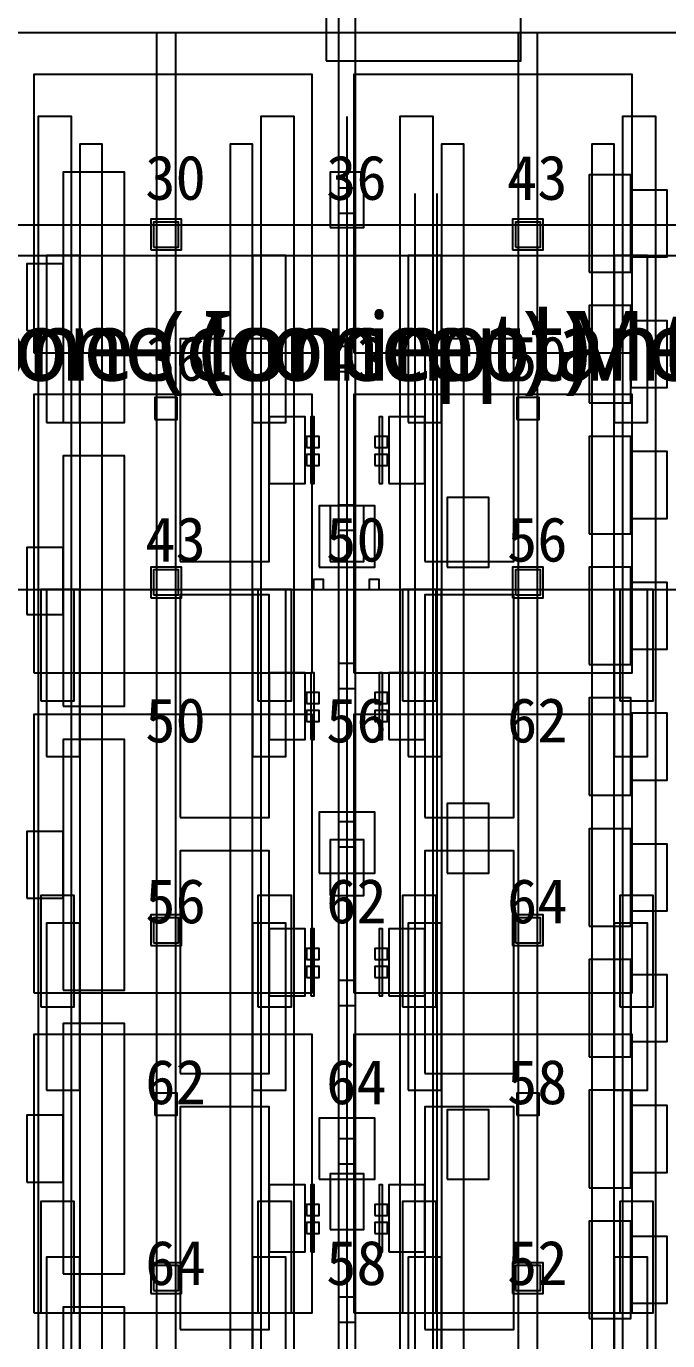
# Model space of a CAD drawing. Header units: metres. Extents: x -1640 to 1560, y -268 to 2338.
# Drawn here: x -286.77 to -263.73, y 2070 to 2117.24 of the extents above; entities that cross this region are included whole.
import ezdxf

# ---------------------------------------------------------------- set-up
doc = ezdxf.new("R2010")
doc.units = ezdxf.units.M
for name, color, linetype in [('1F_CHL', 4, 'Continuous'), ('1F_PUMP', 2, 'Continuous'), ('1F_SCR', 3, 'Continuous'), ('1F_STRUCT_COLUMN', 8, 'Continuous'), ('1F_ZONE', 3, 'Continuous'), ('2F_CSF_LATERAL_RACK_CONCEPT', 9, 'Continuous'), ('2F_RFG', 5, 'Continuous'), ('2F_STRUCT_COLUMN', 8, 'Continuous'), ('2F_VMB', 6, 'Continuous'), ('2F_ZONE', 3, 'Continuous'), ('3F_CLEANROOM_OVERHEAD_PIPE_DUCT_CONCEPT', 9, 'Continuous'), ('3F_EHS_EGRESS_DIST_M', 2, 'Continuous'), ('3F_FOUP', 5, 'Continuous'), ('3F_IMP', 1, 'Continuous'), ('3F_METRO', 2, 'Continuous'), ('3F_OHT', 9, 'Continuous'), ('3F_OHTV', 1, 'Continuous'), ('3F_STRUCT_COLUMN', 8, 'Continuous'), ('3F_TBAR', 6, 'Continuous'), ('3F_TEXT', 7, 'Continuous'), ('3F_WET', 6, 'Continuous'), ('3F_ZONE', 3, 'Continuous'), ('4F_FFU', 1, 'Continuous'), ('4F_STRUCT_PLENUM_TRUSS_CONCEPT', 9, 'Continuous'), ('4F_ZONE', 3, 'Continuous'), ('5F_CHL', 4, 'Continuous'), ('5F_PUMP', 2, 'Continuous'), ('5F_SCR', 3, 'Continuous'), ('5F_STRUCT_COLUMN', 8, 'Continuous'), ('5F_ZONE', 3, 'Continuous'), ('6F_CSF_LATERAL_RACK_CONCEPT', 9, 'Continuous'), ('6F_RFG', 5, 'Continuous'), ('6F_STRUCT_COLUMN', 8, 'Continuous'), ('6F_VMB', 6, 'Continuous'), ('6F_ZONE', 3, 'Continuous'), ('7F_CLEANROOM_OVERHEAD_PIPE_DUCT_CONCEPT', 9, 'Continuous'), ('7F_EHS_EGRESS_DIST_M', 2, 'Continuous'), ('7F_FOUP', 5, 'Continuous'), ('7F_IMP', 1, 'Continuous'), ('7F_METRO', 2, 'Continuous'), ('7F_OHT', 9, 'Continuous'), ('7F_OHTV', 1, 'Continuous'), ('7F_STRUCT_COLUMN', 8, 'Continuous'), ('7F_TBAR', 6, 'Continuous'), ('7F_TEXT', 7, 'Continuous'), ('7F_WET', 6, 'Continuous'), ('7F_ZONE', 3, 'Continuous'), ('8F_FFU', 1, 'Continuous'), ('8F_STRUCT_PLENUM_TRUSS_CONCEPT', 9, 'Continuous'), ('8F_ZONE', 3, 'Continuous'), ('EHS_GAS_SUPPLY', 3, 'Continuous'), ('EHS_PROCESS_EXHAUST', 1, 'Continuous'), ('EHS_TREATED_EXHAUST', 30, 'Continuous'), ('RF_RSC', 4, 'Continuous'), ('UTIL_GAS.SPEC_CONCEPT', 3, 'Continuous'), ('UTIL_PCW.R_CONCEPT', 1, 'Continuous'), ('UTIL_PCW.S_CONCEPT', 6, 'Continuous'), ('UTIL_UPW.R_CONCEPT', 2, 'Continuous'), ('UTIL_UPW.S_CONCEPT', 1, 'Continuous')]:
    doc.layers.add(name, color=color, linetype=linetype)
doc.styles.add('KO', font='malgun.ttf')

msp = doc.modelspace()

# ---------------------------------------------------------------- linework, layer by layer
at = {"layer": '1F_CHL'}
for points in [[(-271.65, 2097.8), (-270.15, 2097.8), (-270.15, 2100.3), (-271.65, 2100.3)], [(-271.65, 2086.8), (-270.15, 2086.8), (-270.15, 2089.3), (-271.65, 2089.3)], [(-271.65, 2075.8), (-270.15, 2075.8), (-270.15, 2078.3), (-271.65, 2078.3)]]:
    msp.add_lwpolyline(points, close=True, dxfattribs=at)
at = {"layer": '1F_PUMP'}
for points in [[(-286.25, 2093), (-285.05, 2093), (-285.05, 2097), (-286.25, 2097)], [(-278.45, 2093), (-277.25, 2093), (-277.25, 2097), (-278.45, 2097)], [(-273.25, 2093), (-272.05, 2093), (-272.05, 2097), (-273.25, 2097)], [(-265.45, 2093), (-264.25, 2093), (-264.25, 2097), (-265.45, 2097)], [(-286.25, 2082), (-285.05, 2082), (-285.05, 2086), (-286.25, 2086)], [(-278.45, 2082), (-277.25, 2082), (-277.25, 2086), (-278.45, 2086)], [(-273.25, 2082), (-272.05, 2082), (-272.05, 2086), (-273.25, 2086)], [(-265.45, 2082), (-264.25, 2082), (-264.25, 2086), (-265.45, 2086)], [(-286.25, 2071), (-285.05, 2071), (-285.05, 2075), (-286.25, 2075)], [(-278.45, 2071), (-277.25, 2071), (-277.25, 2075), (-278.45, 2075)], [(-273.25, 2071), (-272.05, 2071), (-272.05, 2075), (-273.25, 2075)], [(-265.45, 2071), (-264.25, 2071), (-264.25, 2075), (-265.45, 2075)]]:
    msp.add_lwpolyline(points, close=True, dxfattribs=at)
at = {"layer": '1F_SCR'}
for points in [[(-276.25, 2097.8), (-274.25, 2097.8), (-274.25, 2100), (-276.25, 2100)], [(-276.25, 2086.8), (-274.25, 2086.8), (-274.25, 2089), (-276.25, 2089)], [(-276.25, 2075.8), (-274.25, 2075.8), (-274.25, 2078), (-276.25, 2078)]]:
    msp.add_lwpolyline(points, close=True, dxfattribs=at)
at = {"layer": '1F_STRUCT_COLUMN'}
for points in [[(-282.3, 2109.2), (-281.2, 2109.2), (-281.2, 2110.3), (-282.3, 2110.3)], [(-269.3, 2109.2), (-268.2, 2109.2), (-268.2, 2110.3), (-269.3, 2110.3)], [(-282.3, 2096.7), (-281.2, 2096.7), (-281.2, 2097.8), (-282.3, 2097.8)], [(-269.3, 2096.7), (-268.2, 2096.7), (-268.2, 2097.8), (-269.3, 2097.8)], [(-282.3, 2084.2), (-281.2, 2084.2), (-281.2, 2085.3), (-282.3, 2085.3)], [(-269.3, 2084.2), (-268.2, 2084.2), (-268.2, 2085.3), (-269.3, 2085.3)], [(-282.3, 2071.7), (-281.2, 2071.7), (-281.2, 2072.8), (-282.3, 2072.8)], [(-269.3, 2071.7), (-268.2, 2071.7), (-268.2, 2072.8), (-269.3, 2072.8)]]:
    msp.add_lwpolyline(points, close=True, dxfattribs=at)
at = {"layer": '1F_ZONE'}
msp.add_lwpolyline([(-472, 1966), (-247.5, 1966), (-247.5, 2117), (-472, 2117)], close=True, dxfattribs=at)
at = {"layer": '2F_CSF_LATERAL_RACK_CONCEPT'}
for points in [[(-284.85, 1970), (-284.05, 1970), (-284.05, 2113), (-284.85, 2113)], [(-279.45, 1970), (-278.65, 1970), (-278.65, 2113), (-279.45, 2113)], [(-271.85, 1970), (-271.05, 1970), (-271.05, 2113), (-271.85, 2113)], [(-266.45, 1970), (-265.65, 1970), (-265.65, 2113), (-266.45, 2113)]]:
    msp.add_lwpolyline(points, close=True, dxfattribs=at)
at = {"layer": '2F_RFG'}
for points in [[(-286.05, 2103), (-284.85, 2103), (-284.85, 2109), (-286.05, 2109)], [(-278.65, 2103), (-277.45, 2103), (-277.45, 2109), (-278.65, 2109)], [(-273.05, 2103), (-271.85, 2103), (-271.85, 2109), (-273.05, 2109)], [(-265.65, 2103), (-264.45, 2103), (-264.45, 2109), (-265.65, 2109)], [(-286.05, 2091), (-284.85, 2091), (-284.85, 2097), (-286.05, 2097)], [(-278.65, 2091), (-277.45, 2091), (-277.45, 2097), (-278.65, 2097)], [(-273.05, 2091), (-271.85, 2091), (-271.85, 2097), (-273.05, 2097)], [(-265.65, 2091), (-264.45, 2091), (-264.45, 2097), (-265.65, 2097)], [(-286.05, 2079), (-284.85, 2079), (-284.85, 2085), (-286.05, 2085)], [(-278.65, 2079), (-277.45, 2079), (-277.45, 2085), (-278.65, 2085)], [(-273.05, 2079), (-271.85, 2079), (-271.85, 2085), (-273.05, 2085)], [(-265.65, 2079), (-264.45, 2079), (-264.45, 2085), (-265.65, 2085)], [(-286.05, 2067), (-284.85, 2067), (-284.85, 2073), (-286.05, 2073)], [(-278.65, 2067), (-277.45, 2067), (-277.45, 2073), (-278.65, 2073)], [(-273.05, 2067), (-271.85, 2067), (-271.85, 2073), (-273.05, 2073)], [(-265.65, 2067), (-264.45, 2067), (-264.45, 2073), (-265.65, 2073)]]:
    msp.add_lwpolyline(points, close=True, dxfattribs=at)
at = {"layer": '2F_STRUCT_COLUMN'}
for points in [[(-282.2, 2109.3), (-281.3, 2109.3), (-281.3, 2110.2), (-282.2, 2110.2)], [(-269.2, 2109.3), (-268.3, 2109.3), (-268.3, 2110.2), (-269.2, 2110.2)], [(-282.2, 2096.8), (-281.3, 2096.8), (-281.3, 2097.7), (-282.2, 2097.7)], [(-269.2, 2096.8), (-268.3, 2096.8), (-268.3, 2097.7), (-269.2, 2097.7)], [(-282.2, 2084.3), (-281.3, 2084.3), (-281.3, 2085.2), (-282.2, 2085.2)], [(-269.2, 2084.3), (-268.3, 2084.3), (-268.3, 2085.2), (-269.2, 2085.2)], [(-282.2, 2071.8), (-281.3, 2071.8), (-281.3, 2072.7), (-282.2, 2072.7)], [(-269.2, 2071.8), (-268.3, 2071.8), (-268.3, 2072.7), (-269.2, 2072.7)]]:
    msp.add_lwpolyline(points, close=True, dxfattribs=at)
at = {"layer": '2F_VMB'}
for points in [[(-275.85, 2110), (-274.65, 2110), (-274.65, 2112), (-275.85, 2112)], [(-275.85, 2098), (-274.65, 2098), (-274.65, 2100), (-275.85, 2100)], [(-275.85, 2086), (-274.65, 2086), (-274.65, 2088), (-275.85, 2088)], [(-275.85, 2074), (-274.65, 2074), (-274.65, 2076), (-275.85, 2076)]]:
    msp.add_lwpolyline(points, close=True, dxfattribs=at)
at = {"layer": '2F_ZONE'}
msp.add_lwpolyline([(-472, 1966), (-247.5, 1966), (-247.5, 2117), (-472, 2117)], close=True, dxfattribs=at)
at = {"layer": '3F_CLEANROOM_OVERHEAD_PIPE_DUCT_CONCEPT'}
for points in [[(-286.35, 1969), (-285.15, 1969), (-285.15, 2114), (-286.35, 2114)], [(-278.35, 1969), (-277.15, 1969), (-277.15, 2114), (-278.35, 2114)], [(-273.35, 1969), (-272.15, 1969), (-272.15, 2114), (-273.35, 2114)], [(-265.35, 1969), (-264.15, 1969), (-264.15, 2114), (-265.35, 2114)]]:
    msp.add_lwpolyline(points, close=True, dxfattribs=at)
at = {"layer": '3F_FOUP'}
for points in [[(-276.7, 2102.1), (-276.25, 2102.1), (-276.25, 2102.5), (-276.7, 2102.5)], [(-274.25, 2102.1), (-273.8, 2102.1), (-273.8, 2102.5), (-274.25, 2102.5)], [(-276.7, 2101.45), (-276.25, 2101.45), (-276.25, 2101.85), (-276.7, 2101.85)], [(-274.25, 2101.45), (-273.8, 2101.45), (-273.8, 2101.85), (-274.25, 2101.85)], [(-276.7, 2092.9), (-276.25, 2092.9), (-276.25, 2093.3), (-276.7, 2093.3)], [(-274.25, 2092.9), (-273.8, 2092.9), (-273.8, 2093.3), (-274.25, 2093.3)], [(-276.7, 2092.25), (-276.25, 2092.25), (-276.25, 2092.65), (-276.7, 2092.65)], [(-274.25, 2092.25), (-273.8, 2092.25), (-273.8, 2092.65), (-274.25, 2092.65)], [(-276.7, 2083.7), (-276.25, 2083.7), (-276.25, 2084.1), (-276.7, 2084.1)], [(-274.25, 2083.7), (-273.8, 2083.7), (-273.8, 2084.1), (-274.25, 2084.1)], [(-276.7, 2083.05), (-276.25, 2083.05), (-276.25, 2083.45), (-276.7, 2083.45)], [(-274.25, 2083.05), (-273.8, 2083.05), (-273.8, 2083.45), (-274.25, 2083.45)], [(-276.7, 2074.5), (-276.25, 2074.5), (-276.25, 2074.9), (-276.7, 2074.9)], [(-274.25, 2074.5), (-273.8, 2074.5), (-273.8, 2074.9), (-274.25, 2074.9)], [(-276.7, 2073.85), (-276.25, 2073.85), (-276.25, 2074.25), (-276.7, 2074.25)], [(-274.25, 2073.85), (-273.8, 2073.85), (-273.8, 2074.25), (-274.25, 2074.25)]]:
    msp.add_lwpolyline(points, close=True, dxfattribs=at)
at = {"layer": '3F_IMP'}
for points in [[(-281.25, 2098), (-278.05, 2098), (-278.05, 2106), (-281.25, 2106)], [(-272.45, 2098), (-269.25, 2098), (-269.25, 2106), (-272.45, 2106)], [(-278.05, 2100.8), (-276.75, 2100.8), (-276.75, 2103.2), (-278.05, 2103.2)], [(-273.75, 2100.8), (-272.45, 2100.8), (-272.45, 2103.2), (-273.75, 2103.2)], [(-281.25, 2088.8), (-278.05, 2088.8), (-278.05, 2096.8), (-281.25, 2096.8)], [(-272.45, 2088.8), (-269.25, 2088.8), (-269.25, 2096.8), (-272.45, 2096.8)], [(-278.05, 2091.6), (-276.75, 2091.6), (-276.75, 2094), (-278.05, 2094)], [(-273.75, 2091.6), (-272.45, 2091.6), (-272.45, 2094), (-273.75, 2094)], [(-281.25, 2079.6), (-278.05, 2079.6), (-278.05, 2087.6), (-281.25, 2087.6)], [(-272.45, 2079.6), (-269.25, 2079.6), (-269.25, 2087.6), (-272.45, 2087.6)], [(-278.05, 2082.4), (-276.75, 2082.4), (-276.75, 2084.8), (-278.05, 2084.8)], [(-273.75, 2082.4), (-272.45, 2082.4), (-272.45, 2084.8), (-273.75, 2084.8)], [(-281.25, 2070.4), (-278.05, 2070.4), (-278.05, 2078.4), (-281.25, 2078.4)], [(-272.45, 2070.4), (-269.25, 2070.4), (-269.25, 2078.4), (-272.45, 2078.4)], [(-278.05, 2073.2), (-276.75, 2073.2), (-276.75, 2075.6), (-278.05, 2075.6)], [(-273.75, 2073.2), (-272.45, 2073.2), (-272.45, 2075.6), (-273.75, 2075.6)]]:
    msp.add_lwpolyline(points, close=True, dxfattribs=at)
at = {"layer": '3F_METRO'}
for points in [[(-266.55, 2108.4), (-265.05, 2108.4), (-265.05, 2111.9), (-266.55, 2111.9)], [(-265.05, 2108.95), (-263.75, 2108.95), (-263.75, 2111.35), (-265.05, 2111.35)], [(-266.55, 2103.7), (-265.05, 2103.7), (-265.05, 2107.2), (-266.55, 2107.2)], [(-265.05, 2104.25), (-263.75, 2104.25), (-263.75, 2106.65), (-265.05, 2106.65)], [(-266.55, 2099), (-265.05, 2099), (-265.05, 2102.5), (-266.55, 2102.5)], [(-265.05, 2099.55), (-263.75, 2099.55), (-263.75, 2101.95), (-265.05, 2101.95)], [(-266.55, 2094.3), (-265.05, 2094.3), (-265.05, 2097.8), (-266.55, 2097.8)], [(-265.05, 2094.85), (-263.75, 2094.85), (-263.75, 2097.25), (-265.05, 2097.25)], [(-266.55, 2089.6), (-265.05, 2089.6), (-265.05, 2093.1), (-266.55, 2093.1)], [(-265.05, 2090.15), (-263.75, 2090.15), (-263.75, 2092.55), (-265.05, 2092.55)], [(-266.55, 2084.9), (-265.05, 2084.9), (-265.05, 2088.4), (-266.55, 2088.4)], [(-265.05, 2085.45), (-263.75, 2085.45), (-263.75, 2087.85), (-265.05, 2087.85)], [(-266.55, 2080.2), (-265.05, 2080.2), (-265.05, 2083.7), (-266.55, 2083.7)], [(-265.05, 2080.75), (-263.75, 2080.75), (-263.75, 2083.15), (-265.05, 2083.15)], [(-266.55, 2075.5), (-265.05, 2075.5), (-265.05, 2079), (-266.55, 2079)], [(-265.05, 2076.05), (-263.75, 2076.05), (-263.75, 2078.45), (-265.05, 2078.45)], [(-266.55, 2070.8), (-265.05, 2070.8), (-265.05, 2074.3), (-266.55, 2074.3)], [(-265.05, 2071.35), (-263.75, 2071.35), (-263.75, 2073.75), (-265.05, 2073.75)]]:
    msp.add_lwpolyline(points, close=True, dxfattribs=at)
at = {"layer": '3F_OHT'}
msp.add_line((-275.25, 2045.5), (-275.25, 2114), dxfattribs=at)
at = {"layer": '3F_OHTV'}
for points in [[(-275.55, 2110.52), (-274.95, 2110.52), (-274.95, 2111.42), (-275.55, 2111.42)], [(-275.55, 2104.83), (-274.95, 2104.83), (-274.95, 2105.73), (-275.55, 2105.73)], [(-275.55, 2099.13), (-274.95, 2099.13), (-274.95, 2100.03), (-275.55, 2100.03)], [(-275.55, 2093.44), (-274.95, 2093.44), (-274.95, 2094.34), (-275.55, 2094.34)], [(-275.55, 2087.75), (-274.95, 2087.75), (-274.95, 2088.65), (-275.55, 2088.65)], [(-275.55, 2082.05), (-274.95, 2082.05), (-274.95, 2082.95), (-275.55, 2082.95)], [(-275.55, 2076.36), (-274.95, 2076.36), (-274.95, 2077.26), (-275.55, 2077.26)], [(-275.55, 2070.67), (-274.95, 2070.67), (-274.95, 2071.57), (-275.55, 2071.57)]]:
    msp.add_lwpolyline(points, close=True, dxfattribs=at)
at = {"layer": '3F_STRUCT_COLUMN'}
for points in [[(-282.15, 2103.1), (-281.35, 2103.1), (-281.35, 2103.9), (-282.15, 2103.9)], [(-269.15, 2103.1), (-268.35, 2103.1), (-268.35, 2103.9), (-269.15, 2103.9)], [(-282.15, 2078.1), (-281.35, 2078.1), (-281.35, 2078.9), (-282.15, 2078.9)], [(-269.15, 2078.1), (-268.35, 2078.1), (-268.35, 2078.9), (-269.15, 2078.9)]]:
    msp.add_lwpolyline(points, close=True, dxfattribs=at)
at = {"layer": '3F_TBAR'}
for points in [[(-276.55, 2100.8), (-276.43, 2100.8), (-276.43, 2103.2), (-276.55, 2103.2)], [(-274.1, 2100.8), (-273.98, 2100.8), (-273.98, 2103.2), (-274.1, 2103.2)], [(-276.55, 2091.6), (-276.43, 2091.6), (-276.43, 2094), (-276.55, 2094)], [(-274.1, 2091.6), (-273.98, 2091.6), (-273.98, 2094), (-274.1, 2094)], [(-276.55, 2082.4), (-276.43, 2082.4), (-276.43, 2084.8), (-276.55, 2084.8)], [(-274.1, 2082.4), (-273.98, 2082.4), (-273.98, 2084.8), (-274.1, 2084.8)], [(-276.55, 2073.2), (-276.43, 2073.2), (-276.43, 2075.6), (-276.55, 2075.6)], [(-274.1, 2073.2), (-273.98, 2073.2), (-273.98, 2075.6), (-274.1, 2075.6)]]:
    msp.add_lwpolyline(points, close=True, dxfattribs=at)
at = {"layer": '3F_WET'}
for points in [[(-285.45, 2103), (-283.25, 2103), (-283.25, 2112), (-285.45, 2112)], [(-286.75, 2106.3), (-285.45, 2106.3), (-285.45, 2108.7), (-286.75, 2108.7)], [(-285.45, 2092.8), (-283.25, 2092.8), (-283.25, 2101.8), (-285.45, 2101.8)], [(-286.75, 2096.1), (-285.45, 2096.1), (-285.45, 2098.5), (-286.75, 2098.5)], [(-285.45, 2082.6), (-283.25, 2082.6), (-283.25, 2091.6), (-285.45, 2091.6)], [(-286.75, 2085.9), (-285.45, 2085.9), (-285.45, 2088.3), (-286.75, 2088.3)], [(-285.45, 2072.4), (-283.25, 2072.4), (-283.25, 2081.4), (-285.45, 2081.4)], [(-286.75, 2075.7), (-285.45, 2075.7), (-285.45, 2078.1), (-286.75, 2078.1)], [(-285.45, 2062.2), (-283.25, 2062.2), (-283.25, 2071.2), (-285.45, 2071.2)]]:
    msp.add_lwpolyline(points, close=True, dxfattribs=at)
at = {"layer": '3F_ZONE'}
msp.add_lwpolyline([(-472, 1966), (-247.5, 1966), (-247.5, 2117), (-472, 2117)], close=True, dxfattribs=at)
at = {"layer": '4F_FFU'}
for points in [[(-286.5, 2105.5), (-276.5, 2105.5), (-276.5, 2115.5), (-286.5, 2115.5)], [(-275, 2105.5), (-265, 2105.5), (-265, 2115.5), (-275, 2115.5)], [(-286.5, 2094), (-276.5, 2094), (-276.5, 2104), (-286.5, 2104)], [(-275, 2094), (-265, 2094), (-265, 2104), (-275, 2104)], [(-286.5, 2082.5), (-276.5, 2082.5), (-276.5, 2092.5), (-286.5, 2092.5)], [(-275, 2082.5), (-265, 2082.5), (-265, 2092.5), (-275, 2092.5)], [(-286.5, 2071), (-276.5, 2071), (-276.5, 2081), (-286.5, 2081)], [(-275, 2071), (-265, 2071), (-265, 2081), (-275, 2081)]]:
    msp.add_lwpolyline(points, close=True, dxfattribs=at)
at = {"layer": '4F_STRUCT_PLENUM_TRUSS_CONCEPT'}
for points in [[(-282.1, 1966), (-281.4, 1966), (-281.4, 2117), (-282.1, 2117)], [(-269.1, 1966), (-268.4, 1966), (-268.4, 2117), (-269.1, 2117)]]:
    msp.add_lwpolyline(points, close=True, dxfattribs=at)
at = {"layer": '4F_ZONE'}
msp.add_lwpolyline([(-472, 1966), (-247.5, 1966), (-247.5, 2117), (-472, 2117)], close=True, dxfattribs=at)
at = {"layer": '5F_CHL'}
for points in [[(-271.65, 2097.8), (-270.15, 2097.8), (-270.15, 2100.3), (-271.65, 2100.3)], [(-271.65, 2086.8), (-270.15, 2086.8), (-270.15, 2089.3), (-271.65, 2089.3)], [(-271.65, 2075.8), (-270.15, 2075.8), (-270.15, 2078.3), (-271.65, 2078.3)]]:
    msp.add_lwpolyline(points, close=True, dxfattribs=at)
at = {"layer": '5F_PUMP'}
for points in [[(-286.25, 2093), (-285.05, 2093), (-285.05, 2097), (-286.25, 2097)], [(-278.45, 2093), (-277.25, 2093), (-277.25, 2097), (-278.45, 2097)], [(-273.25, 2093), (-272.05, 2093), (-272.05, 2097), (-273.25, 2097)], [(-265.45, 2093), (-264.25, 2093), (-264.25, 2097), (-265.45, 2097)], [(-286.25, 2082), (-285.05, 2082), (-285.05, 2086), (-286.25, 2086)], [(-278.45, 2082), (-277.25, 2082), (-277.25, 2086), (-278.45, 2086)], [(-273.25, 2082), (-272.05, 2082), (-272.05, 2086), (-273.25, 2086)], [(-265.45, 2082), (-264.25, 2082), (-264.25, 2086), (-265.45, 2086)], [(-286.25, 2071), (-285.05, 2071), (-285.05, 2075), (-286.25, 2075)], [(-278.45, 2071), (-277.25, 2071), (-277.25, 2075), (-278.45, 2075)], [(-273.25, 2071), (-272.05, 2071), (-272.05, 2075), (-273.25, 2075)], [(-265.45, 2071), (-264.25, 2071), (-264.25, 2075), (-265.45, 2075)]]:
    msp.add_lwpolyline(points, close=True, dxfattribs=at)
at = {"layer": '5F_SCR'}
for points in [[(-276.25, 2097.8), (-274.25, 2097.8), (-274.25, 2100), (-276.25, 2100)], [(-276.25, 2086.8), (-274.25, 2086.8), (-274.25, 2089), (-276.25, 2089)], [(-276.25, 2075.8), (-274.25, 2075.8), (-274.25, 2078), (-276.25, 2078)]]:
    msp.add_lwpolyline(points, close=True, dxfattribs=at)
at = {"layer": '5F_STRUCT_COLUMN'}
for points in [[(-282.3, 2109.2), (-281.2, 2109.2), (-281.2, 2110.3), (-282.3, 2110.3)], [(-269.3, 2109.2), (-268.2, 2109.2), (-268.2, 2110.3), (-269.3, 2110.3)], [(-282.3, 2096.7), (-281.2, 2096.7), (-281.2, 2097.8), (-282.3, 2097.8)], [(-269.3, 2096.7), (-268.2, 2096.7), (-268.2, 2097.8), (-269.3, 2097.8)], [(-282.3, 2084.2), (-281.2, 2084.2), (-281.2, 2085.3), (-282.3, 2085.3)], [(-269.3, 2084.2), (-268.2, 2084.2), (-268.2, 2085.3), (-269.3, 2085.3)], [(-282.3, 2071.7), (-281.2, 2071.7), (-281.2, 2072.8), (-282.3, 2072.8)], [(-269.3, 2071.7), (-268.2, 2071.7), (-268.2, 2072.8), (-269.3, 2072.8)]]:
    msp.add_lwpolyline(points, close=True, dxfattribs=at)
at = {"layer": '5F_ZONE'}
msp.add_lwpolyline([(-472, 1966), (-247.5, 1966), (-247.5, 2117), (-472, 2117)], close=True, dxfattribs=at)
at = {"layer": '6F_CSF_LATERAL_RACK_CONCEPT'}
for points in [[(-284.85, 1970), (-284.05, 1970), (-284.05, 2113), (-284.85, 2113)], [(-279.45, 1970), (-278.65, 1970), (-278.65, 2113), (-279.45, 2113)], [(-271.85, 1970), (-271.05, 1970), (-271.05, 2113), (-271.85, 2113)], [(-266.45, 1970), (-265.65, 1970), (-265.65, 2113), (-266.45, 2113)]]:
    msp.add_lwpolyline(points, close=True, dxfattribs=at)
at = {"layer": '6F_RFG'}
for points in [[(-286.05, 2103), (-284.85, 2103), (-284.85, 2109), (-286.05, 2109)], [(-278.65, 2103), (-277.45, 2103), (-277.45, 2109), (-278.65, 2109)], [(-273.05, 2103), (-271.85, 2103), (-271.85, 2109), (-273.05, 2109)], [(-265.65, 2103), (-264.45, 2103), (-264.45, 2109), (-265.65, 2109)], [(-286.05, 2091), (-284.85, 2091), (-284.85, 2097), (-286.05, 2097)], [(-278.65, 2091), (-277.45, 2091), (-277.45, 2097), (-278.65, 2097)], [(-273.05, 2091), (-271.85, 2091), (-271.85, 2097), (-273.05, 2097)], [(-265.65, 2091), (-264.45, 2091), (-264.45, 2097), (-265.65, 2097)], [(-286.05, 2079), (-284.85, 2079), (-284.85, 2085), (-286.05, 2085)], [(-278.65, 2079), (-277.45, 2079), (-277.45, 2085), (-278.65, 2085)], [(-273.05, 2079), (-271.85, 2079), (-271.85, 2085), (-273.05, 2085)], [(-265.65, 2079), (-264.45, 2079), (-264.45, 2085), (-265.65, 2085)], [(-286.05, 2067), (-284.85, 2067), (-284.85, 2073), (-286.05, 2073)], [(-278.65, 2067), (-277.45, 2067), (-277.45, 2073), (-278.65, 2073)], [(-273.05, 2067), (-271.85, 2067), (-271.85, 2073), (-273.05, 2073)], [(-265.65, 2067), (-264.45, 2067), (-264.45, 2073), (-265.65, 2073)]]:
    msp.add_lwpolyline(points, close=True, dxfattribs=at)
at = {"layer": '6F_STRUCT_COLUMN'}
for points in [[(-282.2, 2109.3), (-281.3, 2109.3), (-281.3, 2110.2), (-282.2, 2110.2)], [(-269.2, 2109.3), (-268.3, 2109.3), (-268.3, 2110.2), (-269.2, 2110.2)], [(-282.2, 2096.8), (-281.3, 2096.8), (-281.3, 2097.7), (-282.2, 2097.7)], [(-269.2, 2096.8), (-268.3, 2096.8), (-268.3, 2097.7), (-269.2, 2097.7)], [(-282.2, 2084.3), (-281.3, 2084.3), (-281.3, 2085.2), (-282.2, 2085.2)], [(-269.2, 2084.3), (-268.3, 2084.3), (-268.3, 2085.2), (-269.2, 2085.2)], [(-282.2, 2071.8), (-281.3, 2071.8), (-281.3, 2072.7), (-282.2, 2072.7)], [(-269.2, 2071.8), (-268.3, 2071.8), (-268.3, 2072.7), (-269.2, 2072.7)]]:
    msp.add_lwpolyline(points, close=True, dxfattribs=at)
at = {"layer": '6F_VMB'}
for points in [[(-275.85, 2110), (-274.65, 2110), (-274.65, 2112), (-275.85, 2112)], [(-275.85, 2098), (-274.65, 2098), (-274.65, 2100), (-275.85, 2100)], [(-275.85, 2086), (-274.65, 2086), (-274.65, 2088), (-275.85, 2088)], [(-275.85, 2074), (-274.65, 2074), (-274.65, 2076), (-275.85, 2076)]]:
    msp.add_lwpolyline(points, close=True, dxfattribs=at)
at = {"layer": '6F_ZONE'}
msp.add_lwpolyline([(-472, 1966), (-247.5, 1966), (-247.5, 2117), (-472, 2117)], close=True, dxfattribs=at)
at = {"layer": '7F_CLEANROOM_OVERHEAD_PIPE_DUCT_CONCEPT'}
for points in [[(-286.35, 1969), (-285.15, 1969), (-285.15, 2114), (-286.35, 2114)], [(-278.35, 1969), (-277.15, 1969), (-277.15, 2114), (-278.35, 2114)], [(-273.35, 1969), (-272.15, 1969), (-272.15, 2114), (-273.35, 2114)], [(-265.35, 1969), (-264.15, 1969), (-264.15, 2114), (-265.35, 2114)]]:
    msp.add_lwpolyline(points, close=True, dxfattribs=at)
at = {"layer": '7F_FOUP'}
for points in [[(-276.7, 2102.1), (-276.25, 2102.1), (-276.25, 2102.5), (-276.7, 2102.5)], [(-274.25, 2102.1), (-273.8, 2102.1), (-273.8, 2102.5), (-274.25, 2102.5)], [(-276.7, 2101.45), (-276.25, 2101.45), (-276.25, 2101.85), (-276.7, 2101.85)], [(-274.25, 2101.45), (-273.8, 2101.45), (-273.8, 2101.85), (-274.25, 2101.85)], [(-276.7, 2092.9), (-276.25, 2092.9), (-276.25, 2093.3), (-276.7, 2093.3)], [(-274.25, 2092.9), (-273.8, 2092.9), (-273.8, 2093.3), (-274.25, 2093.3)], [(-276.7, 2092.25), (-276.25, 2092.25), (-276.25, 2092.65), (-276.7, 2092.65)], [(-274.25, 2092.25), (-273.8, 2092.25), (-273.8, 2092.65), (-274.25, 2092.65)], [(-276.7, 2083.7), (-276.25, 2083.7), (-276.25, 2084.1), (-276.7, 2084.1)], [(-274.25, 2083.7), (-273.8, 2083.7), (-273.8, 2084.1), (-274.25, 2084.1)], [(-276.7, 2083.05), (-276.25, 2083.05), (-276.25, 2083.45), (-276.7, 2083.45)], [(-274.25, 2083.05), (-273.8, 2083.05), (-273.8, 2083.45), (-274.25, 2083.45)], [(-276.7, 2074.5), (-276.25, 2074.5), (-276.25, 2074.9), (-276.7, 2074.9)], [(-274.25, 2074.5), (-273.8, 2074.5), (-273.8, 2074.9), (-274.25, 2074.9)], [(-276.7, 2073.85), (-276.25, 2073.85), (-276.25, 2074.25), (-276.7, 2074.25)], [(-274.25, 2073.85), (-273.8, 2073.85), (-273.8, 2074.25), (-274.25, 2074.25)]]:
    msp.add_lwpolyline(points, close=True, dxfattribs=at)
at = {"layer": '7F_IMP'}
for points in [[(-281.25, 2098), (-278.05, 2098), (-278.05, 2106), (-281.25, 2106)], [(-272.45, 2098), (-269.25, 2098), (-269.25, 2106), (-272.45, 2106)], [(-278.05, 2100.8), (-276.75, 2100.8), (-276.75, 2103.2), (-278.05, 2103.2)], [(-273.75, 2100.8), (-272.45, 2100.8), (-272.45, 2103.2), (-273.75, 2103.2)], [(-281.25, 2088.8), (-278.05, 2088.8), (-278.05, 2096.8), (-281.25, 2096.8)], [(-272.45, 2088.8), (-269.25, 2088.8), (-269.25, 2096.8), (-272.45, 2096.8)], [(-278.05, 2091.6), (-276.75, 2091.6), (-276.75, 2094), (-278.05, 2094)], [(-273.75, 2091.6), (-272.45, 2091.6), (-272.45, 2094), (-273.75, 2094)], [(-281.25, 2079.6), (-278.05, 2079.6), (-278.05, 2087.6), (-281.25, 2087.6)], [(-272.45, 2079.6), (-269.25, 2079.6), (-269.25, 2087.6), (-272.45, 2087.6)], [(-278.05, 2082.4), (-276.75, 2082.4), (-276.75, 2084.8), (-278.05, 2084.8)], [(-273.75, 2082.4), (-272.45, 2082.4), (-272.45, 2084.8), (-273.75, 2084.8)], [(-281.25, 2070.4), (-278.05, 2070.4), (-278.05, 2078.4), (-281.25, 2078.4)], [(-272.45, 2070.4), (-269.25, 2070.4), (-269.25, 2078.4), (-272.45, 2078.4)], [(-278.05, 2073.2), (-276.75, 2073.2), (-276.75, 2075.6), (-278.05, 2075.6)], [(-273.75, 2073.2), (-272.45, 2073.2), (-272.45, 2075.6), (-273.75, 2075.6)]]:
    msp.add_lwpolyline(points, close=True, dxfattribs=at)
at = {"layer": '7F_METRO'}
for points in [[(-266.55, 2108.4), (-265.05, 2108.4), (-265.05, 2111.9), (-266.55, 2111.9)], [(-265.05, 2108.95), (-263.75, 2108.95), (-263.75, 2111.35), (-265.05, 2111.35)], [(-266.55, 2103.7), (-265.05, 2103.7), (-265.05, 2107.2), (-266.55, 2107.2)], [(-265.05, 2104.25), (-263.75, 2104.25), (-263.75, 2106.65), (-265.05, 2106.65)], [(-266.55, 2099), (-265.05, 2099), (-265.05, 2102.5), (-266.55, 2102.5)], [(-265.05, 2099.55), (-263.75, 2099.55), (-263.75, 2101.95), (-265.05, 2101.95)], [(-266.55, 2094.3), (-265.05, 2094.3), (-265.05, 2097.8), (-266.55, 2097.8)], [(-265.05, 2094.85), (-263.75, 2094.85), (-263.75, 2097.25), (-265.05, 2097.25)], [(-266.55, 2089.6), (-265.05, 2089.6), (-265.05, 2093.1), (-266.55, 2093.1)], [(-265.05, 2090.15), (-263.75, 2090.15), (-263.75, 2092.55), (-265.05, 2092.55)], [(-266.55, 2084.9), (-265.05, 2084.9), (-265.05, 2088.4), (-266.55, 2088.4)], [(-265.05, 2085.45), (-263.75, 2085.45), (-263.75, 2087.85), (-265.05, 2087.85)], [(-266.55, 2080.2), (-265.05, 2080.2), (-265.05, 2083.7), (-266.55, 2083.7)], [(-265.05, 2080.75), (-263.75, 2080.75), (-263.75, 2083.15), (-265.05, 2083.15)], [(-266.55, 2075.5), (-265.05, 2075.5), (-265.05, 2079), (-266.55, 2079)], [(-265.05, 2076.05), (-263.75, 2076.05), (-263.75, 2078.45), (-265.05, 2078.45)], [(-266.55, 2070.8), (-265.05, 2070.8), (-265.05, 2074.3), (-266.55, 2074.3)], [(-265.05, 2071.35), (-263.75, 2071.35), (-263.75, 2073.75), (-265.05, 2073.75)]]:
    msp.add_lwpolyline(points, close=True, dxfattribs=at)
at = {"layer": '7F_OHT'}
msp.add_line((-275.25, 2045.5), (-275.25, 2114), dxfattribs=at)
at = {"layer": '7F_OHTV'}
for points in [[(-275.55, 2110.52), (-274.95, 2110.52), (-274.95, 2111.42), (-275.55, 2111.42)], [(-275.55, 2104.83), (-274.95, 2104.83), (-274.95, 2105.73), (-275.55, 2105.73)], [(-275.55, 2099.13), (-274.95, 2099.13), (-274.95, 2100.03), (-275.55, 2100.03)], [(-275.55, 2093.44), (-274.95, 2093.44), (-274.95, 2094.34), (-275.55, 2094.34)], [(-275.55, 2087.75), (-274.95, 2087.75), (-274.95, 2088.65), (-275.55, 2088.65)], [(-275.55, 2082.05), (-274.95, 2082.05), (-274.95, 2082.95), (-275.55, 2082.95)], [(-275.55, 2076.36), (-274.95, 2076.36), (-274.95, 2077.26), (-275.55, 2077.26)], [(-275.55, 2070.67), (-274.95, 2070.67), (-274.95, 2071.57), (-275.55, 2071.57)]]:
    msp.add_lwpolyline(points, close=True, dxfattribs=at)
at = {"layer": '7F_STRUCT_COLUMN'}
for points in [[(-282.15, 2103.1), (-281.35, 2103.1), (-281.35, 2103.9), (-282.15, 2103.9)], [(-269.15, 2103.1), (-268.35, 2103.1), (-268.35, 2103.9), (-269.15, 2103.9)], [(-282.15, 2078.1), (-281.35, 2078.1), (-281.35, 2078.9), (-282.15, 2078.9)], [(-269.15, 2078.1), (-268.35, 2078.1), (-268.35, 2078.9), (-269.15, 2078.9)]]:
    msp.add_lwpolyline(points, close=True, dxfattribs=at)
at = {"layer": '7F_TBAR'}
for points in [[(-276.55, 2100.8), (-276.43, 2100.8), (-276.43, 2103.2), (-276.55, 2103.2)], [(-274.1, 2100.8), (-273.98, 2100.8), (-273.98, 2103.2), (-274.1, 2103.2)], [(-276.55, 2091.6), (-276.43, 2091.6), (-276.43, 2094), (-276.55, 2094)], [(-274.1, 2091.6), (-273.98, 2091.6), (-273.98, 2094), (-274.1, 2094)], [(-276.55, 2082.4), (-276.43, 2082.4), (-276.43, 2084.8), (-276.55, 2084.8)], [(-274.1, 2082.4), (-273.98, 2082.4), (-273.98, 2084.8), (-274.1, 2084.8)], [(-276.55, 2073.2), (-276.43, 2073.2), (-276.43, 2075.6), (-276.55, 2075.6)], [(-274.1, 2073.2), (-273.98, 2073.2), (-273.98, 2075.6), (-274.1, 2075.6)]]:
    msp.add_lwpolyline(points, close=True, dxfattribs=at)
at = {"layer": '7F_WET'}
for points in [[(-285.45, 2103), (-283.25, 2103), (-283.25, 2112), (-285.45, 2112)], [(-286.75, 2106.3), (-285.45, 2106.3), (-285.45, 2108.7), (-286.75, 2108.7)], [(-285.45, 2092.8), (-283.25, 2092.8), (-283.25, 2101.8), (-285.45, 2101.8)], [(-286.75, 2096.1), (-285.45, 2096.1), (-285.45, 2098.5), (-286.75, 2098.5)], [(-285.45, 2082.6), (-283.25, 2082.6), (-283.25, 2091.6), (-285.45, 2091.6)], [(-286.75, 2085.9), (-285.45, 2085.9), (-285.45, 2088.3), (-286.75, 2088.3)], [(-285.45, 2072.4), (-283.25, 2072.4), (-283.25, 2081.4), (-285.45, 2081.4)], [(-286.75, 2075.7), (-285.45, 2075.7), (-285.45, 2078.1), (-286.75, 2078.1)], [(-285.45, 2062.2), (-283.25, 2062.2), (-283.25, 2071.2), (-285.45, 2071.2)]]:
    msp.add_lwpolyline(points, close=True, dxfattribs=at)
at = {"layer": '7F_ZONE'}
msp.add_lwpolyline([(-472, 1966), (-247.5, 1966), (-247.5, 2117), (-472, 2117)], close=True, dxfattribs=at)
at = {"layer": '8F_FFU'}
for points in [[(-286.5, 2105.5), (-276.5, 2105.5), (-276.5, 2115.5), (-286.5, 2115.5)], [(-275, 2105.5), (-265, 2105.5), (-265, 2115.5), (-275, 2115.5)], [(-286.5, 2094), (-276.5, 2094), (-276.5, 2104), (-286.5, 2104)], [(-275, 2094), (-265, 2094), (-265, 2104), (-275, 2104)], [(-286.5, 2082.5), (-276.5, 2082.5), (-276.5, 2092.5), (-286.5, 2092.5)], [(-275, 2082.5), (-265, 2082.5), (-265, 2092.5), (-275, 2092.5)], [(-286.5, 2071), (-276.5, 2071), (-276.5, 2081), (-286.5, 2081)], [(-275, 2071), (-265, 2071), (-265, 2081), (-275, 2081)]]:
    msp.add_lwpolyline(points, close=True, dxfattribs=at)
at = {"layer": '8F_STRUCT_PLENUM_TRUSS_CONCEPT'}
for points in [[(-282.1, 1966), (-281.4, 1966), (-281.4, 2117), (-282.1, 2117)], [(-269.1, 1966), (-268.4, 1966), (-268.4, 2117), (-269.1, 2117)]]:
    msp.add_lwpolyline(points, close=True, dxfattribs=at)
at = {"layer": '8F_ZONE'}
msp.add_lwpolyline([(-472, 1966), (-247.5, 1966), (-247.5, 2117), (-472, 2117)], close=True, dxfattribs=at)
at = {"layer": 'EHS_GAS_SUPPLY'}
msp.add_lwpolyline([(-274.45, 2097), (-274.1, 2097), (-274.1, 2097.35), (-274.45, 2097.35)], close=True, dxfattribs=at)
msp.add_lwpolyline([(-274.45, 2097), (-274.1, 2097), (-274.1, 2097.35), (-274.45, 2097.35)], close=True, dxfattribs=at)
at = {"layer": 'EHS_PROCESS_EXHAUST'}
msp.add_lwpolyline([(-276.45, 2097), (-276.1, 2097), (-276.1, 2097.35), (-276.45, 2097.35)], close=True, dxfattribs=at)
msp.add_lwpolyline([(-276.45, 2097), (-276.1, 2097), (-276.1, 2097.35), (-276.45, 2097.35)], close=True, dxfattribs=at)
at = {"layer": 'EHS_TREATED_EXHAUST'}
msp.add_lwpolyline([(-275.55, 1970), (-274.95, 1970), (-274.95, 2125), (-275.55, 2125)], close=True, dxfattribs=at)
msp.add_lwpolyline([(-275.55, 1970), (-274.95, 1970), (-274.95, 2125), (-275.55, 2125)], close=True, dxfattribs=at)
at = {"layer": 'RF_RSC'}
msp.add_lwpolyline([(-276, 2116), (-269, 2116), (-269, 2121), (-276, 2121)], close=True, dxfattribs=at)
at = {"layer": 'UTIL_GAS.SPEC_CONCEPT'}
msp.add_line((-466.3, 2097), (-2.7, 2097), dxfattribs=at)
msp.add_line((-466.3, 2097), (-2.7, 2097), dxfattribs=at)
at = {"layer": 'UTIL_PCW.R_CONCEPT'}
msp.add_line((-272.005, 1971.78), (-272.005, 2111.23), dxfattribs=at)
msp.add_line((-272.005, 1971.78), (-272.005, 2111.23), dxfattribs=at)
at = {"layer": 'UTIL_PCW.S_CONCEPT'}
msp.add_line((-272.805, 1971.78), (-272.805, 2111.23), dxfattribs=at)
msp.add_line((-272.805, 1971.78), (-272.805, 2111.23), dxfattribs=at)
at = {"layer": 'UTIL_UPW.R_CONCEPT'}
msp.add_line((-468.3, 2110.1), (-2.7, 2110.1), dxfattribs=at)
msp.add_line((-468.3, 2110.1), (-2.7, 2110.1), dxfattribs=at)
at = {"layer": 'UTIL_UPW.S_CONCEPT'}
msp.add_line((-468.3, 2109), (-2.7, 2109), dxfattribs=at)
msp.add_line((-468.3, 2109), (-2.7, 2109), dxfattribs=at)

# ---------------------------------------------------------------- texts
at = {"layer": '3F_EHS_EGRESS_DIST_M'}
for s, p in [('30', (-282.5, 2111)), ('36', (-276, 2111)), ('43', (-269.5, 2111)), ('36', (-282.5, 2104.5)), ('43', (-276, 2104.5)), ('50', (-269.5, 2104.5)), ('43', (-282.5, 2098)), ('50', (-276, 2098)), ('56', (-269.5, 2098)), ('50', (-282.5, 2091.5)), ('56', (-276, 2091.5)), ('62', (-269.5, 2091.5)), ('56', (-282.5, 2085)), ('62', (-276, 2085)), ('64', (-269.5, 2085)), ('62', (-282.5, 2078.5)), ('64', (-276, 2078.5)), ('58', (-269.5, 2078.5)), ('64', (-282.5, 2072)), ('58', (-276, 2072)), ('52', (-269.5, 2072))]:
    msp.add_text(s, height=1.6, dxfattribs=at).set_placement(p)
at = {"layer": '3F_TEXT', "style": 'KO'}
for s, p in [('CMP (planarization) zone (concept)', (-319.45, 2104.5)), ('Clean/wet zone (concept)', (-306.45, 2104.5)), ('Ion implant zone (concept)', (-280.45, 2104.5)), ('Metrology/inspection zone (concept)', (-267.45, 2104.5))]:
    msp.add_text(s, height=2.5, dxfattribs=at).set_placement(p)
at = {"layer": '7F_EHS_EGRESS_DIST_M'}
for s, p in [('30', (-282.5, 2111)), ('36', (-276, 2111)), ('43', (-269.5, 2111)), ('36', (-282.5, 2104.5)), ('43', (-276, 2104.5)), ('50', (-269.5, 2104.5)), ('43', (-282.5, 2098)), ('50', (-276, 2098)), ('56', (-269.5, 2098)), ('50', (-282.5, 2091.5)), ('56', (-276, 2091.5)), ('62', (-269.5, 2091.5)), ('56', (-282.5, 2085)), ('62', (-276, 2085)), ('64', (-269.5, 2085)), ('62', (-282.5, 2078.5)), ('64', (-276, 2078.5)), ('58', (-269.5, 2078.5)), ('64', (-282.5, 2072)), ('58', (-276, 2072)), ('52', (-269.5, 2072))]:
    msp.add_text(s, height=1.6, dxfattribs=at).set_placement(p)
at = {"layer": '7F_TEXT', "style": 'KO'}
for s, p in [('CMP (planarization) zone (concept)', (-319.45, 2104.5)), ('Clean/wet zone (concept)', (-306.45, 2104.5)), ('Ion implant zone (concept)', (-280.45, 2104.5)), ('Metrology/inspection zone (concept)', (-267.45, 2104.5))]:
    msp.add_text(s, height=2.5, dxfattribs=at).set_placement(p)

doc.saveas('drawing.dxf')
